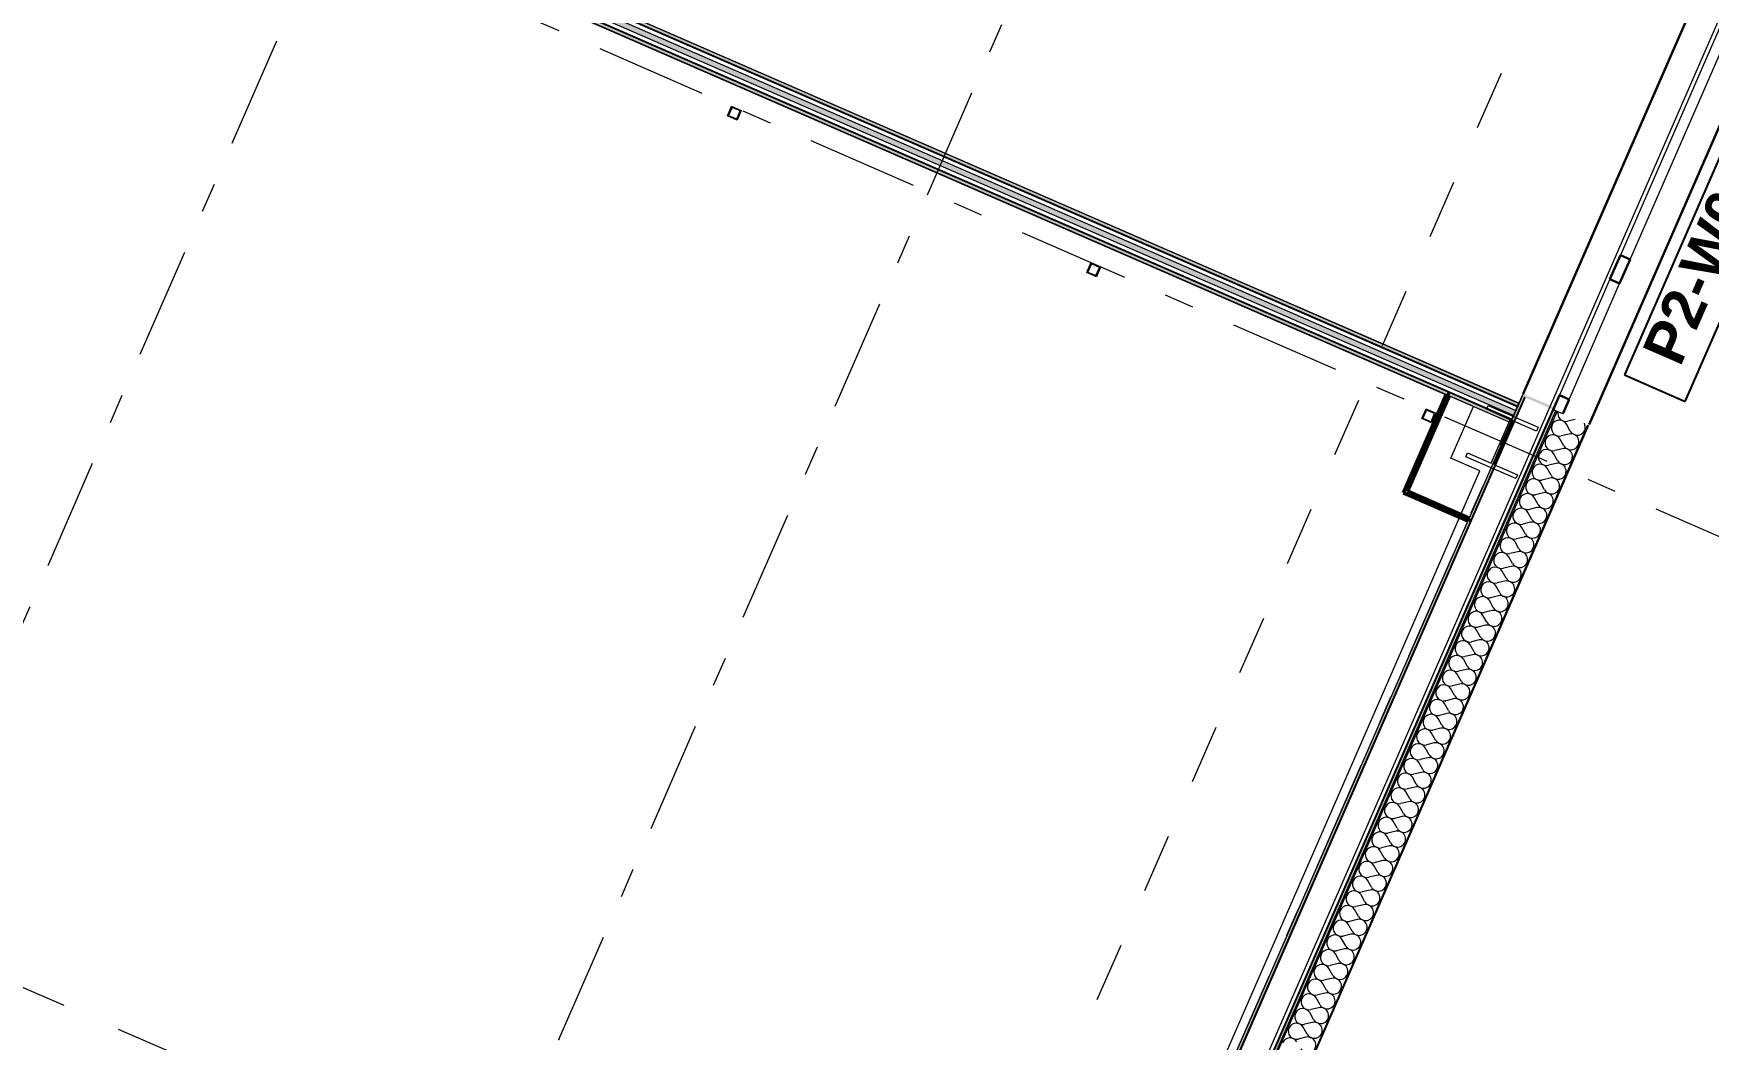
# Model space of a CAD drawing. Header units: millimetres. Extents: x -50172 to 74273, y -80883 to 11206.
# Drawn here: x 9681 to 17630, y -46771 to -41995 of the extents above; entities that cross this region are included whole.
import ezdxf
from ezdxf.enums import TextEntityAlignment as Align

# ---------------------------------------------------------------- set-up
doc = ezdxf.new("R2010")
doc.units = ezdxf.units.MM
doc.header["$MEASUREMENT"] = 0
doc.linetypes.add('Dashed', pattern=[564.444447, 282.222223, -282.222223])
doc.linetypes.add('Double Dashed', pattern=[1093.611073, 529.166651, -211.666656, 141.111112, -211.666656])
for name, color, linetype, lineweight, true_color in [('A-25-M_Wall_Ext_Pen_No__107', 7, 'Continuous', 15, 0xa6a6a6), ('A-25-M_Wall_Int_Pen_No__107', 7, 'Continuous', 15, 0xa6a6a6), ('A-25-M_Wall_Int_Pen_No__27', 7, 'Continuous', 50, 0x2a2a2a), ('New_A-05-M_Gross_Int_Circulation_Pen_No__74', 7, 'Continuous', 20, 0x606060), ('New_A-15-MG_Structural_Grid_Phase_2_Pen_No__222', 7, 'Continuous', 13, 0x65af33), ('New_A-25-M_Wall_Ext_Pen_No__107', 7, 'Continuous', 15, 0xa6a6a6), ('New_A-25-M_Wall_Int_Pen_No__107', 7, 'Continuous', 15, 0xa6a6a6), ('New_A-35-M_FFE-Zone_Pen_No__74', 7, 'Continuous', 20, 0x606060), ('New_ArchiCAD Windows_Pen_No__23', 7, 'Continuous', 30, 0x2a2a2a), ('New_ArchiCAD Windows_Pen_No__43', 7, 'Continuous', 30, 0x444444)]:
    doc.layers.add(name, color=color, linetype=linetype, lineweight=lineweight, true_color=true_color)
for name, color, linetype in [('A-25-M_Wall_Int', 7, 'Continuous'), ('A-95-MC_Marker_Section_P2.Marker', 7, 'Continuous'), ('COLUMN.IFC Import', 7, 'Continuous'), ('New_A-05-M_Gross_Int_Circulation', 7, 'Continuous'), ('New_A-15-MG_Structural_Grid_Phase_2', 7, 'Continuous'), ('New_A-20-M_Floor_Slab', 7, 'Continuous'), ('New_A-25-M_Wall_Ext', 7, 'Continuous'), ('New_A-25-M_Wall_Int', 7, 'Continuous'), ('New_A-35-M_FFE-Zone', 7, 'Continuous'), ('New_ArchiCAD Window Markers', 7, 'Continuous'), ('New_ArchiCAD Windows', 7, 'Continuous')]:
    doc.layers.add(name, color=color, linetype=linetype)
for name, color, linetype, lineweight in [('A-95-MC_Marker_Section_P2.Marker_Pen_No__1', 7, 'Continuous', 13), ('COLUMN.IFC Import_Pen_No__2', 8, 'Continuous', 15), ('New_A-20-M_Floor_Slab_Pen_No__89', 8, 'Continuous', 20), ('New_A-25-M_Wall_Ext_Pen_No__1', 7, 'Continuous', 13), ('New_A-25-M_Wall_Int_Pen_No__1', 7, 'Continuous', 13), ('New_ArchiCAD Window Markers_Pen_No__1', 7, 'Continuous', 13), ('New_ArchiCAD Window Markers_Pen_No__5', 7, 'Continuous', 25), ('New_ArchiCAD Windows_Pen_No__1', 7, 'Continuous', 13), ('New_ArchiCAD Windows_Pen_No__83', 8, 'Continuous', 20), ('New_ArchiCAD Zone Stamps_Pen_No__9', 7, 'Continuous', 13)]:
    doc.layers.add(name, color=color, linetype=linetype, lineweight=lineweight)
doc.styles.add('GENERATED_STYLE_1', font='')
doc.styles.add('GENERATED_STYLE_3', font='')
doc.styles.add('GENERATED_STYLE_4', font='')
doc.styles.get('GENERATED_STYLE_1').set_extended_font_data('Arial', bold=True)
doc.styles.get('GENERATED_STYLE_3').set_extended_font_data('Arial')
doc.styles.get('GENERATED_STYLE_4').set_extended_font_data('Swis721 BT')
pattern_1 = [(0, (0, 0), (0, 173.2051), [0, -100]), (0, (50, 86.6), (0, 173.2051), [0, -100])]

# ---------------------------------------------------------------- blocks, each defined once
blk = doc.blocks.new('PGR Student Space_INB 1305_1_1', base_point=(10966, -44517.7))
at = {"layer": 'New_A-35-M_FFE-Zone_Pen_No__74', "linetype": 'Continuous'}
for p, q in [((16514.5, -43766), (11228, -41460.8)), ((16407.7, -44011), (16514.5, -43766)), ((16545.1, -44070.9), (16407.7, -44011)), ((16172.3, -44925.9), (16545.1, -44070.9)), ((12441.7, -53481.2), (16172.3, -44925.9))]:
    blk.add_line(p, q, dxfattribs=at)
at = {"layer": 'New_ArchiCAD Zone Stamps_Pen_No__9'}
for tag, height, style, p in [('ROOM_NAME', 250, 'GENERATED_STYLE_1', (8439.5, -46341.4)), ('zoneNameLine2', 250, 'GENERATED_STYLE_1', (8251.1, -46773.5)), ('ROOM_NUMBER', 200, 'GENERATED_STYLE_3', (8062.6, -47194.2)), ('measuredAreaCode', 200, 'GENERATED_STYLE_3', (7905.6, -47554.3)), ('DUMMY_649', 200, 'GENERATED_STYLE_3', (8213, -47688.4)), ('DUMMY_650', 200, 'GENERATED_STYLE_3', (8702.4, -47901.8)), ('DUMMY_651', 133.3, 'GENERATED_STYLE_3', (8981.6, -48008.3))]:
    blk.add_attdef(tag, text='', height=height, rotation=336.44041, dxfattribs=dict(at, style=style)).set_placement(p, align=Align.TOP_LEFT)
blk = doc.blocks.new('Corridor 02 - First_INB 1351_7_1', base_point=(3601, -36926.9))
at = {"layer": 'New_A-05-M_Gross_Int_Circulation_Pen_No__74', "linetype": 'Continuous'}
for p, q in [((-3337.5, -35000.4), (15143.3, -43059)), ((16730.6, -43751.1), (17689.8, -41551.2)), ((15143.3, -43059), (16730.6, -43751.1))]:
    blk.add_line(p, q, dxfattribs=at)
at = {"layer": 'New_ArchiCAD Zone Stamps_Pen_No__9'}
for tag, height, style, p in [('ROOM_NAME', 250, 'GENERATED_STYLE_1', (2733.1, -35352.1)), ('zoneNameLine2', 250, 'GENERATED_STYLE_1', (2544.7, -35784.2)), ('ROOM_NUMBER', 200, 'GENERATED_STYLE_3', (2356.3, -36204.9)), ('measuredAreaCode', 200, 'GENERATED_STYLE_3', (2199.2, -36565)), ('ROOM_HOLES_PRM', 200, 'GENERATED_STYLE_3', (2506.6, -36699)), ('DUMMY_649', 200, 'GENERATED_STYLE_3', (2996, -36912.4)), ('DUMMY_650', 133.3, 'GENERATED_STYLE_3', (3275.3, -37019))]:
    blk.add_attdef(tag, text='', height=height, rotation=336.44041, dxfattribs=dict(at, style=style)).set_placement(p, align=Align.TOP_LEFT)
blk = doc.blocks.new('Slab_68_1', base_point=(-21326.2, -27554.7))
at = {"layer": 'New_A-20-M_Floor_Slab_Pen_No__89', "linetype": 'Continuous', "flags": 128}
blk.add_lwpolyline([(-1528.2, -54467.3), (942, -48802.4), (12486.7, -53836.5), (17939.8, -41330.7), (16985.7, -40914.7), (17767.9, -39120.9), (18360.6, -39379.3), (18576.1, -38885), (18937.5, -39042.6), (20222.1, -36096.6), (17437.6, -34882.5), (19407.7, -30364.3), (10989.4, -26693.5), (18941.3, -8457.3)], dxfattribs=at)
blk = doc.blocks.new('*X230')
at = {"layer": 'New_A-25-M_Wall_Ext_Pen_No__107', "linetype": 'Continuous'}
for p, q in [((16974.1, -43882.4), (16955.3, -43849.3)), ((16997.6, -43826.8), (16961.4, -43835.3)), ((16943.7, -43952.3), (16924.9, -43919.1)), ((16968, -43896.4), (16930.9, -43905.2)), ((16907.1, -44036.1), (16870, -44044.8)), ((16913.2, -44022.1), (16894.4, -43989)), ((16937.6, -43966.2), (16900.5, -43975)), ((16876.7, -44105.9), (16839.6, -44114.7)), ((16882.7, -44091.9), (16863.9, -44058.8)), ((16846.2, -44175.7), (16809.1, -44184.5)), ((16852.3, -44161.8), (16833.5, -44128.6)), ((16791.4, -44301.5), (16772.6, -44268.3)), ((16815.7, -44245.6), (16778.7, -44254.4)), ((16821.8, -44231.6), (16803, -44198.5)), ((16760.9, -44371.3), (16742.1, -44338.2)), ((16785.3, -44315.4), (16748.2, -44324.2)), ((16730.5, -44441.1), (16711.7, -44408)), ((16754.8, -44385.3), (16717.8, -44394)), ((16700, -44511), (16681.2, -44477.8)), ((16724.4, -44455.1), (16687.3, -44463.9)), ((16669.6, -44580.8), (16650.8, -44547.7)), ((16693.9, -44524.9), (16656.9, -44533.7)), ((16633, -44664.6), (16596, -44673.4)), ((16639.1, -44650.7), (16620.3, -44617.5)), ((16663.5, -44594.8), (16626.4, -44603.6)), ((16602.6, -44734.5), (16565.5, -44743.2)), ((16608.7, -44720.5), (16589.9, -44687.4)), ((16547.8, -44860.2), (16529, -44827)), ((16572.1, -44804.3), (16535, -44813.1)), ((16578.2, -44790.3), (16559.4, -44757.2)), ((16517.3, -44930), (16498.5, -44896.9)), ((16541.7, -44874.1), (16504.6, -44882.9)), ((16486.8, -44999.9), (16468, -44966.7)), ((16511.2, -44944), (16474.1, -44952.8)), ((16456.4, -45069.7), (16437.6, -45036.6)), ((16480.8, -45013.8), (16443.7, -45022.6)), ((16425.9, -45139.5), (16407.1, -45106.4)), ((16450.3, -45083.7), (16413.2, -45092.4)), ((16389.4, -45223.3), (16352.3, -45232.1)), ((16395.5, -45209.4), (16376.7, -45176.2)), ((16419.9, -45153.5), (16382.8, -45162.3)), ((16358.9, -45293.2), (16321.9, -45301.9)), ((16365, -45279.2), (16346.2, -45246.1)), ((16304.1, -45418.9), (16285.3, -45385.8)), ((16328.5, -45363), (16291.4, -45371.8)), ((16334.6, -45349.1), (16315.8, -45315.9)), ((16273.7, -45488.7), (16254.9, -45455.6)), ((16298, -45432.9), (16261, -45441.6)), ((16243.2, -45558.6), (16224.4, -45525.4)), ((16267.6, -45502.7), (16230.5, -45511.5)), ((16212.8, -45628.4), (16194, -45595.3)), ((16237.1, -45572.5), (16200.1, -45581.3)), ((16182.3, -45698.2), (16163.5, -45665.1)), ((16206.7, -45642.4), (16169.6, -45651.1)), ((16145.8, -45782.1), (16108.7, -45790.8)), ((16151.9, -45768.1), (16133.1, -45735)), ((16176.2, -45712.2), (16139.1, -45721)), ((16115.3, -45851.9), (16078.2, -45860.7)), ((16121.4, -45837.9), (16102.6, -45804.8)), ((16060.5, -45977.6), (16041.7, -45944.5)), ((16084.9, -45921.7), (16047.8, -45930.5)), ((16091, -45907.8), (16072.2, -45874.6)), ((16030, -46047.4), (16011.2, -46014.3)), ((16054.4, -45991.6), (16017.3, -46000.3)), ((15999.6, -46117.3), (15980.8, -46084.2)), ((16024, -46061.4), (15986.9, -46070.2)), ((15969.1, -46187.1), (15950.3, -46154)), ((15993.5, -46131.3), (15956.4, -46140)), ((15938.7, -46257), (15919.9, -46223.8)), ((15963, -46201.1), (15926, -46209.9)), ((15902.1, -46340.8), (15865.1, -46349.5)), ((15908.2, -46326.8), (15889.4, -46293.7)), ((15932.6, -46270.9), (15895.5, -46279.7)), ((15871.7, -46410.6), (15834.6, -46419.4)), ((15877.8, -46396.6), (15859, -46363.5)), ((15841.2, -46480.5), (15804.2, -46489.2)), ((15847.3, -46466.5), (15828.5, -46433.4)), ((15786.4, -46606.2), (15767.6, -46573)), ((15810.8, -46550.3), (15773.7, -46559.1)), ((15816.9, -46536.3), (15798.1, -46503.2)), ((15756, -46676), (15737.2, -46642.9)), ((15780.3, -46620.1), (15743.3, -46628.9)), ((15725.5, -46745.8), (15706.7, -46712.7)), ((15749.9, -46690), (15712.8, -46698.7)), ((15719.4, -46759.8), (15682.3, -46768.6))]:
    blk.add_line(p, q, dxfattribs=at)
for centre, start, end in [((16952.6, -43798.2), 168.79745, 283.31031), ((16922.2, -43868.1), 156.44041, 283.31031), ((16922.2, -43868.1), 29.57051, 156.44041), ((17007.2, -43863.6), 209.57051, 28.25362), ((16891.7, -43937.9), 156.44041, 283.31031), ((16891.7, -43937.9), 29.57051, 156.44041), ((16976.8, -43933.5), 209.57051, 103.31031), ((16861.3, -44007.8), 156.44041, 283.31031), ((16861.3, -44007.8), 29.57051, 156.44041), ((16915.9, -44073.1), 209.57051, 103.31031), ((16946.3, -44003.3), 209.57051, 103.31031), ((16800.4, -44147.4), 29.57051, 156.44041), ((16830.8, -44077.6), 156.44041, 283.31031), ((16830.8, -44077.6), 29.57051, 156.44041), ((16885.4, -44143), 209.57051, 103.31031), ((16769.9, -44217.3), 29.57051, 156.44041), ((16800.4, -44147.4), 156.44041, 283.31031), ((16855, -44212.8), 209.57051, 103.31031), ((16739.5, -44287.1), 156.44041, 283.31031), ((16739.5, -44287.1), 29.57051, 156.44041), ((16769.9, -44217.3), 156.44041, 283.31031), ((16824.5, -44282.7), 209.57051, 103.31031), ((16709, -44357), 156.44041, 283.31031), ((16709, -44357), 29.57051, 156.44041), ((16794.1, -44352.5), 209.57051, 103.31031), ((16678.5, -44426.8), 156.44041, 283.31031), ((16678.5, -44426.8), 29.57051, 156.44041), ((16763.6, -44422.3), 209.57051, 103.31031), ((16648.1, -44496.6), 156.44041, 283.31031), ((16648.1, -44496.6), 29.57051, 156.44041), ((16733.2, -44492.2), 209.57051, 103.31031), ((16617.6, -44566.5), 156.44041, 283.31031), ((16617.6, -44566.5), 29.57051, 156.44041), ((16672.2, -44631.9), 209.57051, 103.31031), ((16702.7, -44562), 209.57051, 103.31031), ((16556.7, -44706.2), 29.57051, 156.44041), ((16587.2, -44636.3), 156.44041, 283.31031), ((16587.2, -44636.3), 29.57051, 156.44041), ((16641.8, -44701.7), 209.57051, 103.31031), ((16526.3, -44776), 29.57051, 156.44041), ((16556.7, -44706.2), 156.44041, 283.31031), ((16611.3, -44771.5), 209.57051, 103.31031), ((16495.8, -44845.8), 156.44041, 283.31031), ((16495.8, -44845.8), 29.57051, 156.44041), ((16526.3, -44776), 156.44041, 283.31031), ((16580.9, -44841.4), 209.57051, 103.31031), ((16465.4, -44915.7), 156.44041, 283.31031), ((16465.4, -44915.7), 29.57051, 156.44041), ((16550.4, -44911.2), 209.57051, 103.31031), ((16434.9, -44985.5), 156.44041, 283.31031), ((16434.9, -44985.5), 29.57051, 156.44041), ((16520, -44981.1), 209.57051, 103.31031), ((16404.5, -45055.4), 156.44041, 283.31031), ((16404.5, -45055.4), 29.57051, 156.44041), ((16489.5, -45050.9), 209.57051, 103.31031), ((16374, -45125.2), 156.44041, 283.31031), ((16374, -45125.2), 29.57051, 156.44041), ((16459.1, -45120.7), 209.57051, 103.31031), ((16313.1, -45264.9), 29.57051, 156.44041), ((16343.6, -45195), 156.44041, 283.31031), ((16343.6, -45195), 29.57051, 156.44041), ((16398.2, -45260.4), 209.57051, 103.31031), ((16428.6, -45190.6), 209.57051, 103.31031), ((16282.6, -45334.7), 29.57051, 156.44041), ((16313.1, -45264.9), 156.44041, 283.31031), ((16367.7, -45330.3), 209.57051, 103.31031), ((16252.2, -45404.6), 29.57051, 156.44041), ((16282.6, -45334.7), 156.44041, 283.31031), ((16337.3, -45400.1), 209.57051, 103.31031), ((16221.7, -45474.4), 156.44041, 283.31031), ((16221.7, -45474.4), 29.57051, 156.44041), ((16252.2, -45404.6), 156.44041, 283.31031), ((16306.8, -45469.9), 209.57051, 103.31031), ((16191.3, -45544.2), 156.44041, 283.31031), ((16191.3, -45544.2), 29.57051, 156.44041), ((16276.4, -45539.8), 209.57051, 103.31031), ((16160.8, -45614.1), 156.44041, 283.31031), ((16160.8, -45614.1), 29.57051, 156.44041), ((16245.9, -45609.6), 209.57051, 103.31031), ((16130.4, -45683.9), 156.44041, 283.31031), ((16130.4, -45683.9), 29.57051, 156.44041), ((16215.4, -45679.4), 209.57051, 103.31031), ((16069.5, -45823.6), 29.57051, 156.44041), ((16099.9, -45753.8), 156.44041, 283.31031), ((16099.9, -45753.8), 29.57051, 156.44041), ((16154.5, -45819.1), 209.57051, 103.31031), ((16185, -45749.3), 209.57051, 103.31031), ((16039, -45893.4), 29.57051, 156.44041), ((16069.5, -45823.6), 156.44041, 283.31031), ((16124.1, -45889), 209.57051, 103.31031), ((16008.6, -45963.3), 29.57051, 156.44041), ((16039, -45893.4), 156.44041, 283.31031), ((16093.6, -45958.8), 209.57051, 103.31031), ((15978.1, -46033.1), 156.44041, 283.31031), ((15978.1, -46033.1), 29.57051, 156.44041), ((16008.6, -45963.3), 156.44041, 283.31031), ((16063.2, -46028.6), 209.57051, 103.31031), ((15947.7, -46103), 156.44041, 283.31031), ((15947.7, -46103), 29.57051, 156.44041), ((16032.7, -46098.5), 209.57051, 103.31031), ((15917.2, -46172.8), 156.44041, 283.31031), ((15917.2, -46172.8), 29.57051, 156.44041), ((16002.3, -46168.3), 209.57051, 103.31031), ((15886.8, -46242.6), 156.44041, 283.31031), ((15886.8, -46242.6), 29.57051, 156.44041), ((15971.8, -46238.2), 209.57051, 103.31031), ((15856.3, -46312.5), 156.44041, 283.31031), ((15856.3, -46312.5), 29.57051, 156.44041), ((15910.9, -46377.8), 209.57051, 103.31031), ((15941.4, -46308), 209.57051, 103.31031), ((15795.4, -46452.2), 29.57051, 156.44041), ((15825.8, -46382.3), 156.44041, 283.31031), ((15825.8, -46382.3), 29.57051, 156.44041), ((15880.5, -46447.7), 209.57051, 103.31031), ((15764.9, -46522), 29.57051, 156.44041), ((15795.4, -46452.2), 156.44041, 283.31031), ((15850, -46517.5), 209.57051, 103.31031), ((15734.5, -46591.8), 156.44041, 283.31031), ((15734.5, -46591.8), 29.57051, 156.44041), ((15764.9, -46522), 156.44041, 283.31031), ((15819.5, -46587.4), 209.57051, 103.31031), ((15704, -46661.7), 156.44041, 283.31031), ((15704, -46661.7), 29.57051, 156.44041), ((15789.1, -46657.2), 209.57051, 103.31031), ((15673.6, -46731.5), 156.44041, 283.31031), ((15673.6, -46731.5), 29.57051, 156.44041), ((15758.6, -46727), 209.57051, 103.31031), ((15643.1, -46801.3), 29.57051, 156.44041), ((15728.2, -46796.9), 209.57051, 103.31031)]:
    blk.add_arc(centre, 38.1, start, end, dxfattribs=at)
blk = doc.blocks.new('Double Window 19')
at = {"layer": 'New_ArchiCAD Windows_Pen_No__1', "linetype": 'Continuous'}
for p, q in [((-1125, 0), (-1125, -29.5)), ((1125, 0), (1125, -29.5)), ((-1125, -29.5), (-1125, -35.5)), ((-1125, -35.5), (-1125, -47.5)), ((-1125, -47.5), (-1125, -50)), ((1125, -29.5), (1125, -35.5)), ((1125, -35.5), (1125, -47.5)), ((1125, -47.5), (1125, -50))]:
    blk.add_line(p, q, dxfattribs=at)
at = {"layer": 'New_ArchiCAD Windows_Pen_No__23', "linetype": 'Continuous'}
for p, q in [((-1120.5, 135), (1120.5, 135)), ((-1112.5, -210), (1112.5, -210))]:
    blk.add_line(p, q, dxfattribs=at)
at = {"layer": 'New_ArchiCAD Windows_Pen_No__43', "linetype": 'Continuous'}
for p, q in [((-1125, 0), (-1050, 0)), ((-1050, 0), (-1050, -50)), ((-450, -50), (-450, 0)), ((-450, 0), (-375, 0)), ((-375, 0), (-325, 0)), ((-325, 0), (-325, -50)), ((1075, -50), (1075, 0)), ((1075, 0), (1125, 0)), ((-1050, -50), (-1125, -50)), ((-375, -50), (-450, -50)), ((-325, -50), (-375, -50)), ((1125, -50), (1075, -50))]:
    blk.add_line(p, q, dxfattribs=at)
at = {"layer": 'New_ArchiCAD Windows_Pen_No__83', "linetype": 'Continuous'}
for p, q in [((-1050, 0), (-450, 0)), ((-325, 0), (1075, 0)), ((-450, -50), (-1050, -50)), ((1075, -50), (-325, -50))]:
    blk.add_line(p, q, dxfattribs=at)
blk = doc.blocks.new('Window Stamp 18_2')
at = {"layer": 'New_ArchiCAD Window Markers_Pen_No__5', "linetype": 'Continuous'}
for p, q in [((838.5, -405), (-838.5, -405)), ((-838.5, -405), (-838.5, -719.3)), ((838.5, -719.3), (838.5, -405)), ((-838.5, -719.3), (838.5, -719.3)), ((-838.5, -719.3), (838.5, -719.3))]:
    blk.add_line(p, q, dxfattribs=at)
at = {"layer": 'New_ArchiCAD Window Markers_Pen_No__1', "style": 'GENERATED_STYLE_1'}
blk.add_attdef('AC_WIDO_ID', text='', height=200, dxfattribs=at).set_placement((-762.3, -654.1), align=Align.BOTTOM_LEFT)
blk = doc.blocks.new('Wall_4_1', base_point=(12413.8, -53650.9))
at = {"layer": 'A-25-M_Wall_Ext_Pen_No__107', "linetype": 'Continuous'}
blk.add_hatch(color=256, dxfattribs=at).paths.add_polyline_path([(16493.3, -44295.1), (16487.4, -44308.8), (16498.8, -44313.8), (16504.8, -44300.1)])
at = {"layer": 'New_A-25-M_Wall_Ext_Pen_No__107', "linetype": 'Continuous'}
for points in [[(16493.3, -44295.1), (16504.8, -44300.1), (16757, -43721.8), (16745.5, -43716.8)], [(16745.5, -43716.8), (16757, -43721.8), (16892.2, -43780.8), (16897.2, -43769.3), (16750.5, -43705.4)], [(16745.5, -43716.8), (16757, -43721.8), (16892.2, -43780.8), (16897.2, -43769.3), (16750.5, -43705.4)], [(16894.5, -43781.8), (12497.8, -53864.8), (12504, -53880.6), (16905.5, -43786.6)], [(16487.4, -44308.8), (12479.6, -53499.9), (12491, -53504.9), (16498.8, -44313.8)]]:
    blk.add_hatch(color=256, dxfattribs=at).paths.add_polyline_path(points)
at = {"layer": 'New_A-25-M_Wall_Ext_Pen_No__107', "linetype": 'Continuous', "lineweight": 0, "true_color": 0x535353}
for points in [[(16757, -43721.8), (12420.2, -53667.3), (12421.8, -53671.3), (16759.7, -43723)], [(16891.7, -43780.6), (12496.2, -53860.8), (12497.8, -53864.8), (16894.5, -43781.8), (16892.2, -43780.8)]]:
    blk.add_hatch(color=251, dxfattribs=at).paths.add_polyline_path(points)
at = {"layer": 'New_A-25-M_Wall_Ext_Pen_No__107', "linetype": 'Continuous'}
h = blk.add_hatch(dxfattribs=at)
h.set_pattern_fill('Plaster_0001', color=256, style=0, pattern_type=2)
h.set_pattern_definition(pattern_1)
h.paths.add_polyline_path([(17063.5, -43850.6), (16939.8, -43796.6), (16938, -43800.8), (17057.6, -43852.9), (17061.7, -43854.7)])
h = blk.add_hatch(dxfattribs=at)
h.set_pattern_fill('Plaster_0001', color=256, style=0, pattern_type=2)
h.set_pattern_definition(pattern_1)
h.paths.add_polyline_path([(17063.5, -43850.6), (16939.8, -43796.6), (16938, -43800.8), (17057.6, -43852.9), (17061.7, -43854.7)])
h = blk.add_hatch(dxfattribs=at)
h.set_pattern_fill('Plaster_0001', color=256, style=0, pattern_type=2)
h.set_pattern_definition(pattern_1)
h.paths.add_polyline_path([(12589.8, -54099.1), (12592.1, -54105), (17061.7, -43854.7), (17057.6, -43852.9)])
at = {"layer": 'New_A-25-M_Wall_Ext_Pen_No__1', "linetype": 'Continuous'}
for p, q in [((16757, -43721.8), (12420.2, -53667.3)), ((12421.8, -53671.3), (16759.7, -43723)), ((12496.2, -53860.8), (16891.7, -43780.6)), ((12497.8, -53864.8), (16894.5, -43781.8)), ((12504, -53880.6), (16905.5, -43786.6)), ((12507.1, -53888.5), (16911, -43789)), ((12589.8, -54099.1), (17057.6, -43852.9))]:
    blk.add_line(p, q, dxfattribs=at)
at = {"layer": 'New_A-25-M_Wall_Ext_Pen_No__1', "linetype": 'Continuous', "flags": 128}
for points in [[(16745.5, -43716.8), (16493.3, -44295.1)], [(12592.1, -54105), (17061.7, -43854.7)], [(16487.4, -44308.8), (12479.6, -53499.9)]]:
    blk.add_lwpolyline(points, dxfattribs=at)
at = {"layer": 'New_A-25-M_Wall_Ext', "color": 250, "lineweight": 50, "true_color": 0x2a2a2a}
blk.add_blockref('*X230', (0, 0), dxfattribs=at)
at = {"layer": 'New_ArchiCAD Window Markers'}
ref = blk.add_blockref('Window Stamp 18_2', (17195.2, -42685.6), dxfattribs=dict(at, rotation=66.44041158399308))
ref.add_attrib('AC_WIDO_ID', 'P2-W01.025', dxfattribs={"layer": 'New_ArchiCAD Window Markers_Pen_No__1', "color": 7, "height": 200, "rotation": 66.44041, "style": 'GENERATED_STYLE_1'}).set_placement((17549.8, -43606.6), align=Align.BOTTOM_LEFT)
at = {"layer": 'New_ArchiCAD Windows', "color": 251, "linetype": 'Continuous', "lineweight": 20, "true_color": 0x606060, "xscale": -1, "zscale": 1000, "rotation": 246.4404115839931}
blk.add_blockref('Double Window 19', (17387.7, -42769.5), dxfattribs=at)
blk.add_blockref('Double Window 19', (17387.7, -42769.5), dxfattribs=at)
blk = doc.blocks.new('*X340')
at = {"layer": 'New_A-25-M_Wall_Int_Pen_No__107', "linetype": 'Continuous'}
blk.add_hatch(color=256, dxfattribs=at).paths.add_polyline_path([(9817, -40777.9), (9807, -40800.8), (16704.2, -43808.3), (16714.2, -43785.4)])
blk = doc.blocks.new('Wall_51_1', base_point=(16729.4, -43750.6))
at = {"layer": 'A-25-M_Wall_Int_Pen_No__107', "linetype": 'Continuous'}
blk.add_hatch(color=256, dxfattribs=at).paths.add_polyline_path([(16385.6, -43709.8), (16399.4, -43715.8), (16405.4, -43702), (16391.6, -43696)])
at = {"layer": 'New_A-25-M_Wall_Int_Pen_No__107', "linetype": 'Continuous', "lineweight": 0, "true_color": 0x535353}
for points in [[(9826.2, -40756.8), (9825, -40759.6), (16722.2, -43767.1), (16723.4, -43764.3)], [(9799.4, -40818.2), (9798.2, -40821), (16695.4, -43828.5), (16696.6, -43825.8)]]:
    blk.add_hatch(color=251, dxfattribs=at).paths.add_polyline_path(points)
at = {"layer": 'New_A-25-M_Wall_Int_Pen_No__107', "linetype": 'Continuous'}
for points in [[(9826.2, -40756.8), (16723.4, -43764.3), (16729.4, -43750.6), (9832.2, -40743.1)], [(9798.2, -40821), (9792.2, -40834.7), (16385.6, -43709.8), (16391.6, -43696)], [(16399.4, -43715.8), (16689.4, -43842.3), (16695.4, -43828.5), (16405.4, -43702)]]:
    blk.add_hatch(color=256, dxfattribs=at).paths.add_polyline_path(points)
at = {"layer": 'New_A-25-M_Wall_Int_Pen_No__1', "linetype": 'Continuous'}
for p, q in [((16714.2, -43785.4), (9817, -40777.9)), ((16722.2, -43767.1), (9825, -40759.6)), ((16723.4, -43764.3), (9826.2, -40756.8)), ((16391.6, -43696), (9798.2, -40821)), ((16696.6, -43825.8), (9799.4, -40818.2)), ((16704.2, -43808.3), (9807, -40800.8)), ((16405.4, -43702), (16391.6, -43696)), ((16695.4, -43828.5), (16405.4, -43702))]:
    blk.add_line(p, q, dxfattribs=at)
at = {"layer": 'New_A-25-M_Wall_Int_Pen_No__1', "linetype": 'Continuous', "flags": 128}
for points in [[(16729.4, -43750.6), (9832.2, -40743.1)], [(9792.2, -40834.7), (16385.6, -43709.8)], [(16399.4, -43715.8), (16689.4, -43842.3)], [(16689.4, -43842.3), (16729.4, -43750.6)]]:
    blk.add_lwpolyline(points, dxfattribs=at)
at = {"layer": 'New_A-25-M_Wall_Int', "color": 250, "lineweight": 50, "true_color": 0x2a2a2a}
blk.add_blockref('*X340', (0, 0), dxfattribs=at)
blk = doc.blocks.new('Wall_138_1', base_point=(16425.6, -43618.1))
at = {"layer": 'A-25-M_Wall_Int_Pen_No__107', "linetype": 'Continuous'}
blk.add_hatch(color=256, dxfattribs=at).paths.add_polyline_path([(16385.6, -43709.8), (16182.4, -44175.9), (16202.1, -44168.1), (16399.4, -43715.8)])
at = {"layer": 'A-25-M_Wall_Int_Pen_No__27', "linetype": 'Continuous', "flags": 128}
for points in [[(16385.6, -43709.8), (16182.4, -44175.9)], [(16202.1, -44168.1), (16399.4, -43715.8)]]:
    blk.add_lwpolyline(points, dxfattribs=at)
blk = doc.blocks.new('Wall_139_1', base_point=(16493.3, -44295.1))
at = {"layer": 'A-25-M_Wall_Int_Pen_No__107', "linetype": 'Continuous'}
blk.add_hatch(color=256, dxfattribs=at).paths.add_polyline_path([(16493.3, -44295.1), (16202.1, -44168.1), (16182.4, -44175.9), (16487.4, -44308.8)])
at = {"layer": 'A-25-M_Wall_Int_Pen_No__27', "linetype": 'Continuous', "flags": 128}
for points in [[(16182.4, -44175.9), (16487.4, -44308.8)], [(16493.3, -44295.1), (16202.1, -44168.1)]]:
    blk.add_lwpolyline(points, dxfattribs=at)
blk = doc.blocks.new('Column 17')
at = {"layer": 'COLUMN.IFC Import_Pen_No__2', "linetype": 'Continuous'}
for p, q in [((-129.4, 133.35), (129.4, 133.35)), ((-129.4, 112.85), (-129.4, 133.35)), ((-6.4, 112.85), (-129.4, 112.85)), ((-6.4, -112.85), (-6.4, 112.85)), ((6.4, 112.85), (6.4, -112.85)), ((129.4, 112.85), (6.4, 112.85)), ((129.4, 133.35), (129.4, 112.85)), ((-129.4, -112.85), (-6.4, -112.85)), ((-129.4, -133.35), (-129.4, -112.85)), ((129.4, -133.35), (-129.4, -133.35)), ((6.4, -112.85), (129.4, -112.85)), ((129.4, -112.85), (129.4, -133.35))]:
    blk.add_line(p, q, dxfattribs=at)
blk = doc.blocks.new('Discrete Accessory 543')
at = {"layer": 'COLUMN.IFC Import_Pen_No__2', "linetype": 'Continuous'}
for p, q in [((-25, 25), (25, 25)), ((-25, -25), (-25, 25)), ((-21, 21), (-21, -21)), ((21, 21), (-21, 21)), ((21, -21), (21, 21)), ((25, 25), (25, -25)), ((25, -25), (-25, -25)), ((-21, -21), (21, -21))]:
    blk.add_line(p, q, dxfattribs=at)
blk = doc.blocks.new('Discrete Accessory 544')
at = {"layer": 'COLUMN.IFC Import_Pen_No__2', "linetype": 'Continuous'}
for p, q in [((-25, 25), (25, 25)), ((-25, -25), (-25, 25)), ((-21, 21), (-21, -21)), ((21, 21), (-21, 21)), ((21, -21), (21, 21)), ((25, 25), (25, -25)), ((25, -25), (-25, -25)), ((-21, -21), (21, -21))]:
    blk.add_line(p, q, dxfattribs=at)
blk = doc.blocks.new('Discrete Accessory 545')
at = {"layer": 'COLUMN.IFC Import_Pen_No__2', "linetype": 'Continuous'}
for p, q in [((-25, 25), (25, 25)), ((-25, -25), (-25, 25)), ((-21, 21), (-21, -21)), ((21, 21), (-21, 21)), ((21, -21), (21, 21)), ((25, 25), (25, -25)), ((25, -25), (-25, -25)), ((-21, -21), (21, -21))]:
    blk.add_line(p, q, dxfattribs=at)
blk = doc.blocks.new('Standard grid marker_29')
at = {"layer": 'New_A-15-MG_Structural_Grid_Phase_2_Pen_No__222', "linetype": 'Double Dashed'}
blk.add_line((705.1, 0), (54601, 0), dxfattribs=at)
at = {"layer": 'New_A-15-MG_Structural_Grid_Phase_2_Pen_No__222', "style": 'GENERATED_STYLE_4'}
for tag, p in [('AC_MarkerText_1_0', (-500, 43.4)), ('AC_MarkerText_1_1', (55806.1, 43.4))]:
    blk.add_attdef(tag, text='', height=350, rotation=180, dxfattribs=at).set_placement(p, align=Align.MIDDLE_CENTER)
blk = doc.blocks.new('Standard grid marker_32')
at = {"layer": 'New_A-15-MG_Structural_Grid_Phase_2_Pen_No__222', "linetype": 'Double Dashed'}
blk.add_line((7182, 0), (20268.4, 0), dxfattribs=at)
blk.add_point((7182, 0), dxfattribs=at)
blk.add_point((7182, 0), dxfattribs=at)
at = {"layer": 'New_A-15-MG_Structural_Grid_Phase_2_Pen_No__222', "style": 'GENERATED_STYLE_4'}
for tag, p in [('AC_MarkerText_1_0', (-500, 36.5)), ('AC_MarkerText_1_1', (27950.4, 36.5))]:
    blk.add_attdef(tag, text='', height=350, rotation=270, dxfattribs=at).set_placement(p, align=Align.MIDDLE_CENTER)
blk = doc.blocks.new('Standard grid marker_33')
at = {"layer": 'New_A-15-MG_Structural_Grid_Phase_2_Pen_No__222', "linetype": 'Double Dashed'}
blk.add_line((7182, 0), (20268.4, 0), dxfattribs=at)
at = {"layer": 'New_A-15-MG_Structural_Grid_Phase_2_Pen_No__222', "style": 'GENERATED_STYLE_4'}
for tag, p in [('AC_MarkerText_1_0', (-500, 36.5)), ('AC_MarkerText_1_1', (27950.4, 36.5))]:
    blk.add_attdef(tag, text='', height=350, rotation=270, dxfattribs=at).set_placement(p, align=Align.MIDDLE_CENTER)
blk = doc.blocks.new('Cutting Plane_2_1', base_point=(21934.2, -30055.5))
at = {"layer": 'A-95-MC_Marker_Section_P2.Marker_Pen_No__1', "linetype": 'Dashed'}
blk.add_line((21834.3, -30284.7), (9757.7, -57980.2), dxfattribs=at)
blk = doc.blocks.new('Cutting Plane_4_1', base_point=(18850.6, -50545.4))
at = {"layer": 'A-95-MC_Marker_Section_P2.Marker_Pen_No__1', "linetype": 'Dashed'}
blk.add_line((18621.4, -50445.5), (-6789.2, -39365.2), dxfattribs=at)

msp = doc.modelspace()

# ---------------------------------------------------------------- block references
at = {"layer": 'A-25-M_Wall_Int', "color": 250, "lineweight": 50, "true_color": 0x2a2a2a}
for name, p in [('Wall_138_1', (16425.6, -43618.1)), ('Wall_139_1', (16493.3, -44295.1))]:
    msp.add_blockref(name, p, dxfattribs=at)
at = {"layer": 'A-95-MC_Marker_Section_P2.Marker'}
for name, p in [('Cutting Plane_4_1', (18850.6, -50545.4)), ('Cutting Plane_2_1', (21934.2, -30055.5))]:
    msp.add_blockref(name, p, dxfattribs=at)
at = {"layer": 'COLUMN.IFC Import', "linetype": 'Continuous', "zscale": 1000}
for name, p, rotation in [('Discrete Accessory 545', (13007, -42373.2), 246.4404115839877), ('Discrete Accessory 544', (14712, -43116.6), 246.4404115839877), ('Discrete Accessory 543', (16302.3, -43810.1), 246.4404115839877), ('Column 17', (16649.7, -43934.3), 336.4404115839877)]:
    msp.add_blockref(name, p, dxfattribs=dict(at, rotation=rotation))
at = {"layer": 'New_A-05-M_Gross_Int_Circulation', "linetype": 'Continuous'}
msp.add_blockref('Corridor 02 - First_INB 1351_7_1', (3601, -36926.9), dxfattribs=at)
at = {"layer": 'New_A-15-MG_Structural_Grid_Phase_2', "color": 8, "linetype": 'Continuous', "lineweight": 15, "zscale": 1000}
for name, p, rotation in [('Standard grid marker_29', (21520.4, -46057.9), 156.4404115839929), ('Standard grid marker_32', (6441.9, -52106.2), 66.44041158399293), ('Standard grid marker_32', (9303.8, -53354.1), 66.44041158399293), ('Standard grid marker_33', (12025.6, -54541), 66.44041158399293)]:
    msp.add_blockref(name, p, dxfattribs=dict(at, rotation=rotation))
at = {"layer": 'New_A-20-M_Floor_Slab', "color": 8, "linetype": 'Continuous', "lineweight": 20}
msp.add_blockref('Slab_68_1', (-21326.2, -27554.7), dxfattribs=at)
at = {"layer": 'New_A-25-M_Wall_Ext', "color": 250, "lineweight": 50, "true_color": 0x2a2a2a}
msp.add_blockref('Wall_4_1', (12413.8, -53650.9), dxfattribs=at)
at = {"layer": 'New_A-25-M_Wall_Int', "color": 250, "lineweight": 50, "true_color": 0x2a2a2a}
msp.add_blockref('Wall_51_1', (16729.4, -43750.6), dxfattribs=at)
at = {"layer": 'New_A-35-M_FFE-Zone', "linetype": 'Continuous'}
ref = msp.add_blockref('PGR Student Space_INB 1305_1_1', (10966, -44517.7), dxfattribs=at)
ref.add_attrib('ROOM_NAME', 'PGR Student Space', dxfattribs={"layer": 'New_ArchiCAD Zone Stamps_Pen_No__9', "color": 7, "height": 250, "rotation": 336.44041, "style": 'GENERATED_STYLE_1'}).set_placement((8439.5, -46341.4), align=Align.TOP_LEFT)

doc.saveas('drawing.dxf')
